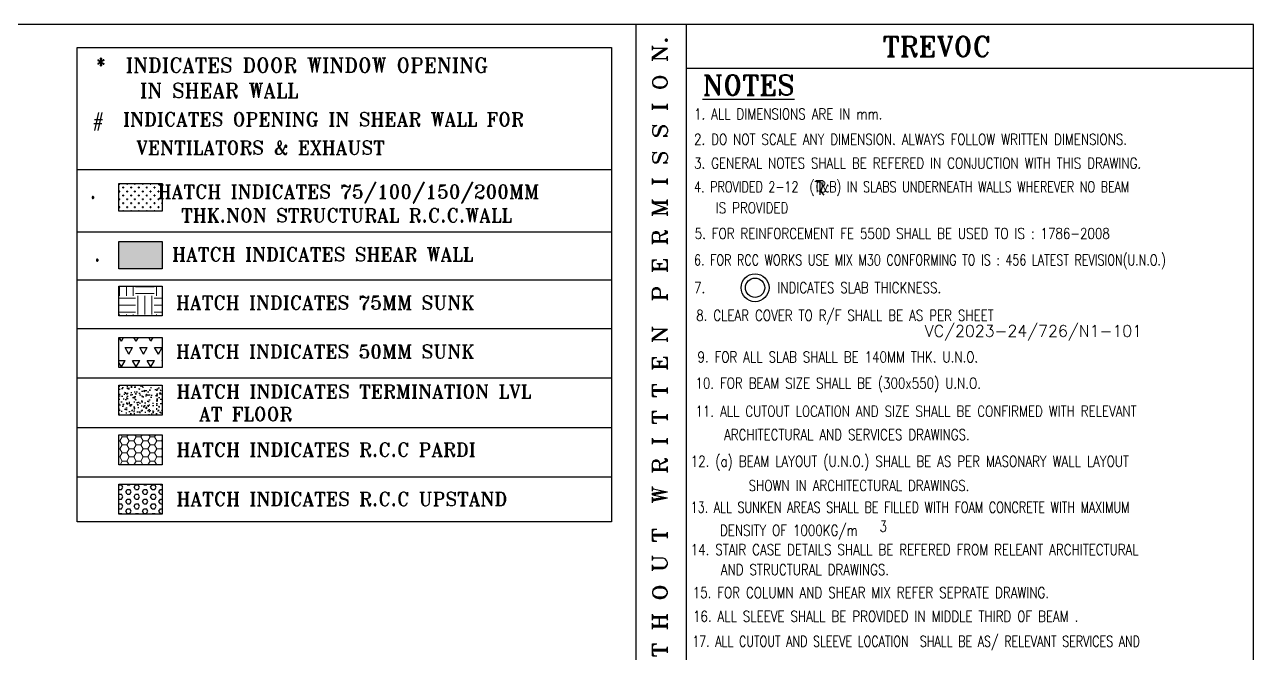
# Model space of a CAD drawing. Header units: millimetres. Extents: x 2061841 to 105821645, y -77612 to 48520811.
# Drawn here: x 2497938 to 2522870, y 44447 to 57210 of the extents above; entities that cross this region are included whole.
import ezdxf
from ezdxf.enums import TextEntityAlignment as Align

# ---------------------------------------------------------------- set-up
doc = ezdxf.new("R2010")
doc.units = ezdxf.units.MM
doc.header["$LTSCALE"] = 10
doc.header["$MEASUREMENT"] = 0
for name, color, linetype in [('A-F-BORDER', 18, 'Continuous'), ('BEAM', 4, 'Continuous'), ('BORDER', 5, 'Continuous'), ('LINE', 4, 'Continuous'), ('LOGO', 1, 'Continuous'), ('S-COL.NO', 1, 'Continuous'), ('SHEET-TEXT', 7, 'Continuous'), ('SUNK', 40, 'Continuous'), ('T', 2, 'Continuous'), ('UPSTAND RCC', 171, 'Continuous'), ('VIN-T', 2, 'Continuous')]:
    doc.layers.add(name, color=color, linetype=linetype)
for name, color, linetype, lineweight in [('COL', 1, 'Continuous', 0), ('HACH', 6, 'Continuous', 13), ('S-STRCOL HATCH', 33, 'Continuous', 9), ('VIN SUNK HATCH', 8, 'Continuous', 0)]:
    doc.layers.add(name, color=color, linetype=linetype, lineweight=lineweight)
doc.styles.add('RD', font='romand.shx', dxfattribs={"width": 0.9, "height": 225})
doc.styles.add('ROMAND', font='romand', dxfattribs={"height": 200})
doc.styles.add('RT', font='romant.shx', dxfattribs={"height": 250})

# ---------------------------------------------------------------- blocks, each defined once
blk = doc.blocks.new('T')
at = {"layer": 'BEAM'}
for p, q in [((-183, 386), (112, 386)), ((-21, 386), (-21, -194)), ((-21, -21), (143, -200))]:
    blk.add_line(p, q, dxfattribs=at)
at = {"layer": 'COL', "color": 2, "style": 'ROMAND'}
blk.add_text('0', height=364, dxfattribs=at).set_placement((-194, -42))

msp = doc.modelspace()

# ---------------------------------------------------------------- hatches: boundary and pattern name
at = {"layer": 'HACH', "linetype": 'Continuous'}
h = msp.add_hatch(dxfattribs=at)
h.set_pattern_fill('CROSS', color=81, scale=12.48, style=0)
h.set_pattern_definition([(0, (1111970.28, 213665.266), (79.248, 79.248), [39.624, -118.872]), (90, (1111990.09, 213645.45), (-79.248, 79.248), [39.624, -118.872])])
h.paths.add_polyline_path([(2500729.3, 53424.5), (2500729.3, 53982.2), (2499850.3, 53982.2), (2499850.3, 53424.5)])
at = {"layer": 'HACH'}
h = msp.add_hatch(dxfattribs=at)
h.set_pattern_fill('HONEY', color=81, scale=750)
h.set_pattern_definition([(0, (-185454.7, -88046.365), (140.625, 81.1898816), [93.75, -187.5]), (120, (-185454.7, -88046.365), (-140.625, 81.1898816), [93.75, -187.5]), (60, (-185454.7, -88046.365), (5e-14, 162.3797632), [-187.5, 93.75])])
h.paths.add_polyline_path([(2499850.3, 48884.2), (2499850.3, 48276), (2500729.4, 48276), (2500729.4, 48884.2)])
at = {"layer": 'S-STRCOL HATCH'}
h = msp.add_hatch(color=256, dxfattribs=at)
h.dxf.hatch_style = 1
h.paths.add_polyline_path([(2500729.3, 52250.7), (2500729.3, 52808.3), (2499850.3, 52808.3), (2499850.3, 52250.7)])
at = {"layer": 'SUNK'}
h = msp.add_hatch(dxfattribs=at)
h.set_pattern_fill('TRIANG', color=6, scale=800, style=0)
h.set_pattern_definition([(60, (1938301.36, 10253.26), (-150, 259.80762), [150, -150]), (120, (1938301.36, 10253.26), (-300, 2e-07), [150, -150]), (0, (1938226.36, 10383.16), (150, 259.80762), [150, -150])])
h.paths.add_polyline_path([(2499850.3, 50860.1), (2499850.3, 50251.9), (2500729.4, 50251.9), (2500729.4, 50860.1)])
h = msp.add_hatch(dxfattribs=at)
h.set_pattern_fill('AR-CONC', color=6, scale=30, style=0)
h.set_pattern_definition([(50, (2232466.31, 60702.58), (215.17805, -18.82564), [22.5, -247.5]), (355, (2232466.31, 60702.58), (-41.6254, 225.65764), [18, -198]), (100.451444, (2232484.24, 60701), (173.55265, 206.832), [19.12206, -210.34263]), (46.1842, (2232466.31, 60762.58), (320.1724, -49.65578), [33.75, -371.25]), (96.63564, (2232493, 60758.44), (280.3986, 292.23558), [28.6831, -315.51413]), (351.18416, (2232466.3, 60762.58), (280.3986, 292.2356), [27, -297]), (21, (2232496.31, 60747.58), (179.07212, -120.78567), [22.5, -247.5]), (326, (2232496.31, 60747.58), (72.9946, 217.54501), [18, -198]), (71.451445, (2232511.24, 60737.5), (252.06671, 96.75935), [19.12206, -210.34263]), (37.5, (2232466.31, 60702.575), (3.647957, 99.868156), [0, -195.6, 0, -201, 0, -198.75]), (7.5, (2232466.31, 60702.58), (78.92086, 118.323514), [0, -114.6, 0, -191.1, 0, -75.75]), (327.5, (2232399.41, 60702.575), (160.14673, -6.766462), [0, -75, 0, -234, 0, -310.5]), (317.5, (2232369.41, 60702.58), (174.95585, 30.031495), [0, -97.5, 0, -155.4, 0, -220.5])])
h.paths.add_polyline_path([(2499850.3, 49894), (2499850.3, 49285.8), (2500729.4, 49285.8), (2500729.4, 49894)])
at = {"layer": 'UPSTAND RCC'}
h = msp.add_hatch(dxfattribs=at)
h.set_pattern_fill('HEX', color=256, scale=450)
h.set_pattern_definition([(0, (2011.18, 6269.695), (0, 97.427858), [56.25, -112.5]), (120, (2011.18, 6269.695), (-84.375, -48.713929), [56.25, -112.5]), (60, (2067.43, 6269.695), (-84.375, 48.713929), [56.25, -112.5])])
h.paths.add_polyline_path([(2499850.3, 47885.1), (2499850.3, 47276.9), (2500729.4, 47276.9), (2500729.4, 47885.1)])
at = {"layer": 'VIN SUNK HATCH'}
h = msp.add_hatch(dxfattribs=at)
h.set_pattern_fill('EARTH', color=8, scale=1500, angle=180)
h.set_pattern_definition([(180, (846814.92, -166219.22), (-375, -375), [375, -375]), (180, (846814.92, -166359.85), (-375, -375), [375, -375]), (180, (846814.92, -166500.47), (-375, -375), [375, -375]), (270, (846768.04, -166547.35), (375, -375), [375, -375]), (270, (846627.42, -166547.35), (375, -375), [375, -375]), (270, (846486.8, -166547.35), (375, -375), [375, -375])])
h.paths.add_polyline_path([(2499850.3, 51900.5), (2499850.3, 51297.3), (2500729.3, 51297.3), (2500729.3, 51900.5)])

# ---------------------------------------------------------------- linework, layer by layer
at = {"layer": 'A-F-BORDER', "color": 5}
msp.add_lwpolyline([(2499004.2, 56744.6), (2509847.7, 56744.6), (2509847.7, 47120.3), (2499004.2, 47120.3)], close=True, dxfattribs=at)
for points in [[(2499004.2, 54271.6), (2509847.7, 54271.6)], [(2499004.2, 53003.8), (2509847.7, 53003.8)], [(2509847.7, 52023.3), (2499004.2, 52023.3)], [(2509847.7, 51033.9), (2499004.2, 51033.9)], [(2509847.7, 50034.8), (2499004.2, 50034.8)], [(2509847.7, 49025), (2499004.2, 49025)], [(2509847.7, 48025.8), (2499004.2, 48025.8)]]:
    msp.add_lwpolyline(points, dxfattribs=at)
at = {"layer": 'BEAM', "linetype": 'Continuous', "ltscale": 100}
for p, q in [((2499850.3, 51900.5, -202.2), (2500729.3, 51900.5)), ((2499850.3, 51297.3, -202.2), (2499850.3, 51900.5, -202.2)), ((2500729.3, 51900.5), (2500729.3, 51297.3)), ((2500729.3, 51297.3), (2499850.3, 51297.3, -202.2)), ((2499850.3, 50860.1, -202.2), (2500729.4, 50860.1)), ((2499850.3, 50251.9, -202.2), (2499850.3, 50860.1, -202.2)), ((2500729.4, 50860.1), (2500729.4, 50251.9)), ((2500729.4, 50251.9), (2499850.3, 50251.9, -202.2)), ((2499850.3, 49894, -202.2), (2500729.4, 49894)), ((2499850.3, 49285.8, -202.2), (2499850.3, 49894, -202.2)), ((2500729.4, 49894), (2500729.4, 49285.8)), ((2500729.4, 49285.8), (2499850.3, 49285.8, -202.2)), ((2499850.3, 48884.2, -202.2), (2500729.4, 48884.2)), ((2499850.3, 48276, -202.2), (2499850.3, 48884.2, -202.2)), ((2500729.4, 48884.2), (2500729.4, 48276)), ((2500729.4, 48276), (2499850.3, 48276, -202.2)), ((2499850.3, 47885.1, -202.2), (2500729.4, 47885.1)), ((2499850.3, 47276.9, -202.2), (2499850.3, 47885.1, -202.2)), ((2500729.4, 47885.1), (2500729.4, 47276.9)), ((2500729.4, 47276.9), (2499850.3, 47276.9, -202.2))]:
    msp.add_line(p, q, dxfattribs=at)
at = {"layer": 'BORDER'}
for p, q in [((2510349.3, -2789.9), (2510349.3, 57210.1)), ((2511370.4, -2789.9), (2511370.4, 57210.1)), ((2522870.4, 56316.5), (2511370.4, 56316.5))]:
    msp.add_line(p, q, dxfattribs=at)
msp.add_lwpolyline([(2432870.4, -2789.9), (2522870.4, -2789.9), (2522870.4, 57210.1), (2432870.4, 57210.1)], close=True, dxfattribs=at)
at = {"layer": 'LINE', "elevation": -202.2}
for points in [[(2499850.3, 53982.2), (2500729.3, 53982.2), (2500729.3, 53424.5), (2499850.3, 53424.5)], [(2499850.3, 52808.3), (2500729.3, 52808.3), (2500729.3, 52250.7), (2499850.3, 52250.7)]]:
    msp.add_lwpolyline(points, close=True, dxfattribs=at)
at = {"layer": 'T'}
for radius in [283.7, 195.1]:
    msp.add_circle((2512758.7, 51869.3, 533976.8), radius, dxfattribs=at)

# ---------------------------------------------------------------- block references
at = {"layer": 'VIN-T', "xscale": 0.5062485226026959, "yscale": 0.5062485226026959, "zscale": 0.5062485226026959}
msp.add_blockref('T', (2514084.8, 53850.5, 651732.9), dxfattribs=at)

# ---------------------------------------------------------------- texts
at = {"layer": 'LOGO', "style": 'RT'}
for s, p in [(' #  INDICATES OPENING IN SHEAR WALL FOR  ', (2499116.2, 55151.4)), ('VENTILATORS & EXHAUST', (2500200.8, 54576.2)), ('.      HATCH INDICATES 75/100/150/200MM ', (2499259.1, 53680.3, 0)), ('THK.NON STRUCTURAL R.C.C.WALL', (2501111.1, 53200.2, 0)), ('.       HATCH INDICATES SHEAR WALL  ', (2499346.5, 52408.8, 0)), ('       HATCH INDICATES 75MM SUNK', (2499566.7, 51426.8, 202.2)), ('       HATCH INDICATES 50MM SUNK', (2499566.7, 50436.7, 202.2)), ('       HATCH INDICATES TERMINATION LVL', (2499576.2, 49624.7, 202.2)), ('AT FLOOR', (2501475.9, 49167, 202.2)), ('       HATCH INDICATES R.C.C PARDI', (2499576.2, 48442.3, 202.2)), ('       HATCH INDICATES R.C.C UPSTAND', (2499576.2, 47443.2, 202.2))]:
    msp.add_text(s, height=276.25, dxfattribs=at).set_placement(p)
at = {"layer": 'S-COL.NO', "style": 'RT'}
for s, p in [('*  INDICATES DOOR WINDOW OPENING ', (2499384.1, 56239.5)), ('IN SHEAR WALL', (2500275.5, 55725.6))]:
    msp.add_text(s, height=294.03, dxfattribs=at).set_placement(p)
at = {"layer": 'SHEET-TEXT', "color": 1, "style": 'RT', "width": 0.948496}
msp.add_text('T H I S   D R A W I N G   I S   P R O P E R T Y   O F   V I N T E C H   C O N S U L T A N T S  A N D  S H A L L  N O T  B E  R E P R O D U C E D  O R  U S E D  W I T H O U T  W R I T T E N  P E R M I S S I O N.', height=300, rotation=90, dxfattribs=at).set_placement((2510979.6, -2399.9), (2510979.6, 56975.9), align=Align.FIT)
at = {"layer": 'SHEET-TEXT', "color": 1, "style": 'RT'}
for s, p in [('TREVOC', (2515343.6, 56560.6)), ('%%UNOTES', (2511695.1, 55779.5))]:
    msp.add_text(s, height=406.3, dxfattribs=at).set_placement(p)
at = {"layer": 'VIN-T', "style": 'RD'}
for s, height, width, p in [('1. ALL DIMENSIONS ARE IN mm.', 220.318, 0.8, (2511521, 55284.7, 533976.8)), ('2. DO NOT SCALE ANY DIMENSION. ALWAYS FOLLOW WRITTEN DIMENSIONS.', 220.318, 0.8, (2511521, 54770.5, 533976.8)), ('3. GENERAL NOTES SHALL BE REFERED IN CONJUCTION WITH THIS DRAWING.', 220.318, 0.8, (2511521, 54287.3, 533976.8)), ('4. PROVIDED 2-12  (T&B) IN SLABS UNDERNEATH WALLS WHEREVER NO BEAM ', 220.318, 0.75, (2511521, 53807.4, 533976.8)), ('IS PROVIDED', 220.318, 0.8, (2511961.6, 53379.6, 533976.8)), ('5. FOR REINFORCEMENT FE 550D SHALL BE USED TO IS : 1786-2008  ', 220.318, 0.8, (2511534.2, 52859.7, 533976.8)), ('6. FOR RCC WORKS USE MIX M30 CONFORMING TO IS : 456 LATEST REVISION(U.N.O.)', 220.318, 0.75, (2511521, 52322.4, 533976.8)), ('7.           INDICATES SLAB THICKNESS.', 220.318, 0.8, (2511521, 51759.5, 533976.8)), ('8. CLEAR COVER TO R/F SHALL BE AS PER SHEET', 220.318, 0.8, (2511564.4, 51197.3, 533976.8)), ('9. FOR ALL SLAB SHALL BE 140MM THK. U.N.O.', 220.318, 0.8, (2511590.5, 50352.8, 533976.8)), ('10. FOR BEAM SIZE SHALL BE (300x550) U.N.O.  ', 220.318, 0.8, (2511549.2, 49821.9, 533976.8)), ('11. ALL CUTOUT LOCATION AND SIZE SHALL BE CONFIRMED WITH RELEVANT ', 220.318, 0.8, (2511549.2, 49252.9, 533976.8)), ('ARCHITECTURAL AND SERVICES DRAWINGS.', 220.318, 0.8, (2512129.9, 48776.5, 533976.8)), ('12. (a) BEAM LAYOUT (U.N.O.) SHALL BE AS PER MASONARY WALL LAYOUT ', 220.318, 0.8, (2511453.8, 48235.4, 533976.8)), ('SHOWN IN ARCHITECTURAL DRAWINGS.', 220.318, 0.8, (2512629.1, 47743.9, 533976.8)), ('13. ALL SUNKEN AREAS SHALL BE FILLED WITH FOAM CONCRETE WITH MAXIMUM ', 220.318, 0.75, (2511453.8, 47303.9, 533976.8)), ('3', 220.3, 0.8, (2515284.5, 46916.7, -643584.3)), ('DENSITY OF 1000KG/m', 220.318, 0.8, (2512047.7, 46834.9, 533976.8)), ('14. STAIR CASE DETAILS SHALL BE REFERED FROM RELEANT ARCHITECTURAL', 220.318, 0.8, (2511453.8, 46443.4, 533976.8)), ('AND STRUCTURAL DRAWINGS.', 220.318, 0.8, (2512064.2, 46036.7, 533976.8)), ('15. FOR COLUMN AND SHEAR MIX REFER SEPRATE DRAWING. ', 220.318, 0.8, (2511494.5, 45572.2, 1711427.9)), ('16. ALL SLEEVE SHALL BE PROVIDED IN MIDDLE THIRD OF BEAM .', 220.318, 0.8, (2511498.9, 45090, 1711427.9)), ('17. ALL CUTOUT AND SLEEVE LOCATION  SHALL BE AS/ RELEVANT SERVICES AND ', 220.318, 0.75, (2511484.2, 44583.7, 1711427.9))]:
    msp.add_text(s, height=height, dxfattribs=dict(at, width=width)).set_placement(p)
at = {"layer": 'VIN-T', "color": 1, "style": 'RD'}
msp.add_text('VC/2023-24/726/N1-101', height=234.301, dxfattribs=at).set_placement((2516203.5, 50875.9, 533976.8))

doc.saveas('drawing.dxf')
